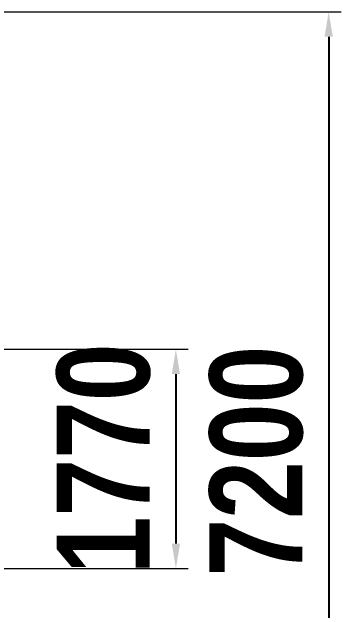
# Model space of a CAD drawing. Header units: millimetres. Extents: x -7485 to 6866, y -3629 to 4972.
# Drawn here: x 4207 to 6866, y 140 to 4972 of the extents above; entities that cross this region are included whole.
import ezdxf

# ---------------------------------------------------------------- set-up
doc = ezdxf.new("R2010")
doc.units = ezdxf.units.MM
doc.layers.add('DiKom', color=7, linetype='Continuous')
doc.styles.add('style1', font='arialbd.ttf', dxfattribs={"width": 0.8})
doc.dimstyles.new('1-50', dxfattribs={"dimtxt": 750, "dimasz": 200, "dimexe": 100, "dimexo": 0, "dimgap": 200, "dimtad": 1, "dimtxsty": 'style1', "dimcen": 200, "dimclrd": 7, "dimclre": 7, "dimclrt": 7, "dimadec": 1, "dimazin": 2, "dimtfac": 1, "dimtmove": 0, "dimatfit": 2, "dimfxl": 0, "dimlwd": 25, "dimlwe": 18, "dimarcsym": 0})

# ---------------------------------------------------------------- blocks, each defined once
blk = doc.blocks.new('*D0')
at = {"layer": 'Defpoints', "color": 0, "transparency": 16777216}
for p in [(3130.4, 4971.9), (3494.3, -2228.1), (6766.4, -2228.1)]:
    blk.add_point(p, dxfattribs=at)
at = {"layer": 'DiKom', "color": 7, "lineweight": 18, "transparency": 16777216}
for p, q in [((3130.4, 4971.9), (6866.4, 4971.9)), ((3494.3, -2228.1), (6866.4, -2228.1))]:
    blk.add_line(p, q, dxfattribs=at)
at = {"layer": 'DiKom', "color": 7, "lineweight": 25, "transparency": 16777216}
blk.add_line((6766.4, 4771.9), (6766.4, -2028.1), dxfattribs=at)
at = {"layer": 'DiKom', "color": 7, "transparency": 16777216}
for points in [[(6733, 4771.9), (6799.7, 4771.9), (6766.4, 4971.9)], [(6733, -2028.1), (6799.7, -2028.1), (6766.4, -2228.1)]]:
    blk.add_solid(points, dxfattribs=at)
at = {"layer": 'DiKom', "color": 7, "transparency": 16777216, "insert": (6183.4, 1342.9), "char_height": 750, "attachment_point": 5, "rotation": 90, "style": 'style1'}
blk.add_mtext('7200', dxfattribs=at)
blk = doc.blocks.new('*D1')
at = {"layer": 'Defpoints', "color": 0, "transparency": 16777216}
for p in [(4083.3, 2246.4), (4039.8, 476.4), (5531.8, 476.4)]:
    blk.add_point(p, dxfattribs=at)
at = {"layer": 'DiKom', "color": 7, "lineweight": 18, "transparency": 16777216}
for p, q in [((4083.3, 2246.4), (5631.8, 2246.4)), ((4039.8, 476.4), (5631.8, 476.4))]:
    blk.add_line(p, q, dxfattribs=at)
at = {"layer": 'DiKom', "color": 7, "lineweight": 25, "transparency": 16777216}
blk.add_line((5531.8, 2046.4), (5531.8, 676.4), dxfattribs=at)
at = {"layer": 'DiKom', "color": 7, "transparency": 16777216}
for points in [[(5498.5, 2046.4), (5565.2, 2046.4), (5531.8, 2246.4)], [(5498.5, 676.4), (5565.2, 676.4), (5531.8, 476.4)]]:
    blk.add_solid(points, dxfattribs=at)
at = {"layer": 'DiKom', "color": 7, "transparency": 16777216, "insert": (4948.9, 1361.4), "char_height": 750, "attachment_point": 5, "rotation": 90, "style": 'style1'}
blk.add_mtext('1770', dxfattribs=at)

msp = doc.modelspace()

# ---------------------------------------------------------------- dimensions: what is measured, and where the dimension line sits
at = {"layer": 'DiKom'}
for base, p1, p2, picture, middle in [((6766.366, -2228.097), (3130.426, 4971.903), (3494.319, -2228.097), '*D0', (6766.366, 1342.939)), ((5531.817, 476.418), (4083.313, 2246.418), (4039.848, 476.418), '*D1', (5531.817, 1361.418))]:
    dim = msp.add_linear_dim(base=base, p1=p1, p2=p2, angle=270, dimstyle='1-50', dxfattribs=at)
    dim.commit()
    dim.dimension.update_dxf_attribs({"geometry": picture, "text_midpoint": middle, "dimtype": 160})

doc.saveas('drawing.dxf')
